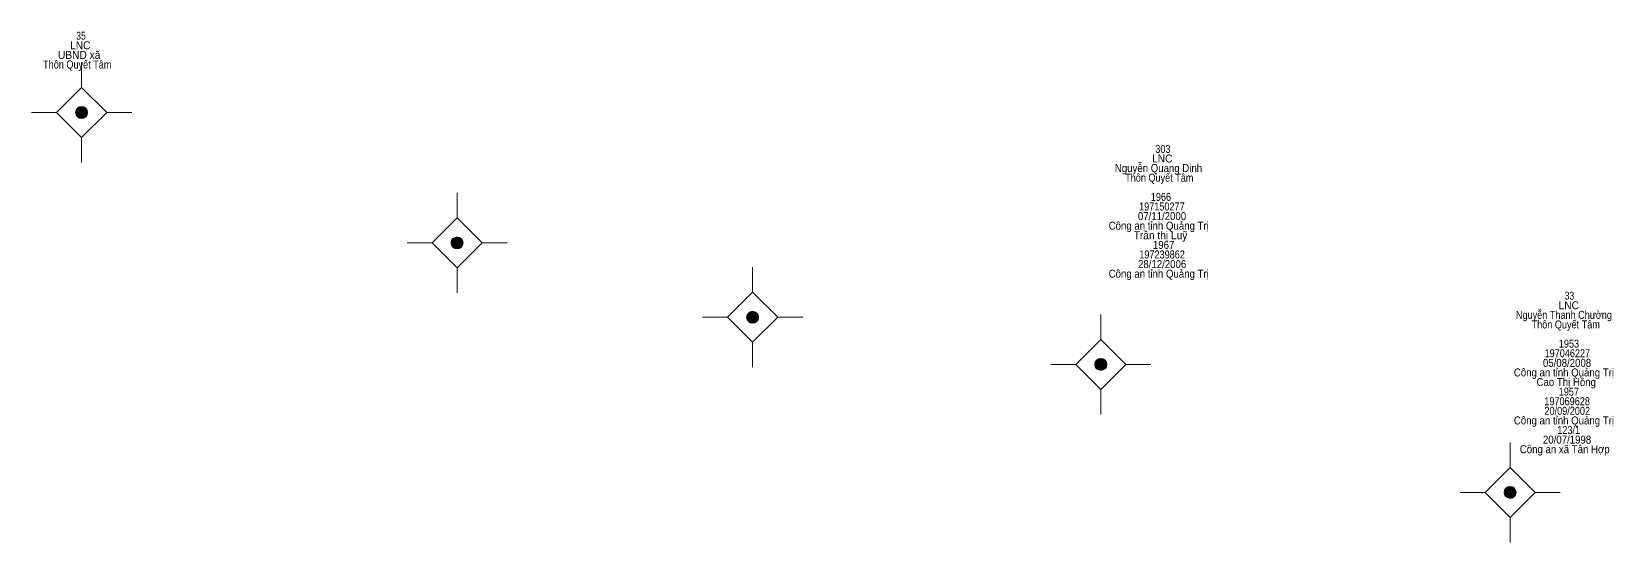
# Model space of a CAD drawing. Header units: metres. Extents: x 548452 to 551009, y 1840956 to 1844548.
# Drawn here: x 550648.9 to 550727.9, y 1841863.4 to 1841888.9 of the extents above; entities that cross this region are included whole.
import ezdxf
from ezdxf.enums import TextEntityAlignment as Align

# ---------------------------------------------------------------- set-up
doc = ezdxf.new("R2010")
doc.units = ezdxf.units.M
doc.header["$LTSCALE"] = 0.16
doc.layers.add('11', color=7, linetype='Continuous', lineweight=13)
doc.layers.add('15', color=7, linetype='Continuous')

msp = doc.modelspace()

# ---------------------------------------------------------------- hatches: boundary and pattern name
at = {"layer": '11'}
for points in [[(550651.6995, 1841884.88, 1), (550651.0995, 1841884.88, 1)], [(550651.6995, 1841884.88, 1), (550651.0995, 1841884.88, 1)], [(550670.4595, 1841878.36, 1), (550669.8595, 1841878.36, 1)], [(550670.4595, 1841878.36, 1), (550669.8595, 1841878.36, 1)], [(550685.2295, 1841874.64, 1), (550684.6295, 1841874.64, 1)], [(550685.2295, 1841874.64, 1), (550684.6295, 1841874.64, 1)], [(550702.6295, 1841872.28, 1), (550702.0295, 1841872.28, 1)], [(550723.0795, 1841865.88, 1), (550722.4795, 1841865.88, 1)]]:
    msp.add_hatch(color=256, dxfattribs=at).paths.add_polyline_path(points)

# ---------------------------------------------------------------- linework, layer by layer
for p, q in [((550651.4, 1841887.38), (550651.4, 1841886.13)), ((550651.4, 1841887.38), (550651.4, 1841886.13)), ((550650.15, 1841884.88), (550648.9, 1841884.88)), ((550650.15, 1841884.88), (550648.9, 1841884.88)), ((550653.9, 1841884.88), (550652.65, 1841884.88)), ((550653.9, 1841884.88), (550652.65, 1841884.88)), ((550651.4, 1841883.63), (550651.4, 1841882.38)), ((550651.4, 1841883.63), (550651.4, 1841882.38)), ((550670.16, 1841880.86), (550670.16, 1841879.61)), ((550670.16, 1841880.86), (550670.16, 1841879.61)), ((550668.91, 1841878.36), (550667.66, 1841878.36)), ((550668.91, 1841878.36), (550667.66, 1841878.36)), ((550672.66, 1841878.36), (550671.41, 1841878.36)), ((550672.66, 1841878.36), (550671.41, 1841878.36)), ((550670.16, 1841877.11), (550670.16, 1841875.86)), ((550670.16, 1841877.11), (550670.16, 1841875.86)), ((550684.93, 1841877.14), (550684.93, 1841875.89)), ((550684.93, 1841877.14), (550684.93, 1841875.89)), ((550702.33, 1841874.78), (550702.33, 1841873.53)), ((550683.68, 1841874.64), (550682.43, 1841874.64)), ((550683.68, 1841874.64), (550682.43, 1841874.64)), ((550687.43, 1841874.64), (550686.18, 1841874.64)), ((550687.43, 1841874.64), (550686.18, 1841874.64)), ((550684.93, 1841873.39), (550684.93, 1841872.14)), ((550684.93, 1841873.39), (550684.93, 1841872.14)), ((550701.08, 1841872.28), (550699.83, 1841872.28)), ((550704.83, 1841872.28), (550703.58, 1841872.28)), ((550702.33, 1841871.03), (550702.33, 1841869.78)), ((550722.78, 1841868.38), (550722.78, 1841867.13)), ((550721.53, 1841865.88), (550720.28, 1841865.88)), ((550725.28, 1841865.88), (550724.03, 1841865.88)), ((550722.78, 1841864.63), (550722.78, 1841863.38))]:
    msp.add_line(p, q, dxfattribs=at)
for points in [[(550651.4, 1841886.13), (550650.15, 1841884.88), (550651.4, 1841883.63), (550652.65, 1841884.88)], [(550651.4, 1841886.13), (550650.15, 1841884.88), (550651.4, 1841883.63), (550652.65, 1841884.88)], [(550670.16, 1841879.61), (550668.91, 1841878.36), (550670.16, 1841877.11), (550671.41, 1841878.36)], [(550670.16, 1841879.61), (550668.91, 1841878.36), (550670.16, 1841877.11), (550671.41, 1841878.36)], [(550684.93, 1841875.89), (550683.68, 1841874.64), (550684.93, 1841873.39), (550686.18, 1841874.64)], [(550684.93, 1841875.89), (550683.68, 1841874.64), (550684.93, 1841873.39), (550686.18, 1841874.64)], [(550702.33, 1841873.53), (550701.08, 1841872.28), (550702.33, 1841871.03), (550703.58, 1841872.28)], [(550722.78, 1841867.13), (550721.53, 1841865.88), (550722.78, 1841864.63), (550724.03, 1841865.88)]]:
    msp.add_lwpolyline(points, close=True, dxfattribs=at)
for centre in [(550651.3995, 1841884.88), (550651.3995, 1841884.88), (550670.1595, 1841878.36), (550670.1595, 1841878.36), (550684.9295, 1841874.64), (550684.9295, 1841874.64), (550702.3295, 1841872.28), (550722.7795, 1841865.88)]:
    msp.add_circle(centre, 0.3, dxfattribs=at)

# ---------------------------------------------------------------- texts
at = {"layer": '15'}
for s, width, p in [('35', 0.8, (550651.365, 1841888.52)), ('35', 0.8, (550651.365, 1841888.52)), ('LNC', 0.95, (550651.33, 1841888.04)), ('LNC', 0.95, (550651.33, 1841888.04)), ('Thôn Quyết Tâm', 0.85, (550651.18, 1841887.08)), ('Thôn Quyết Tâm', 0.85, (550651.18, 1841887.08)), ('UBND xã', 0.95, (550651.275, 1841887.56)), ('UBND xã', 0.95, (550651.275, 1841887.56)), ('LNC', 0.95, (550705.4, 1841882.38)), ('303', 0.85, (550705.43, 1841882.86)), ('Nguyễn Quang Dinh', 0.9, (550705.21, 1841881.9)), ('Thôn Quyết Tâm', 0.85, (550705.25, 1841881.42)), (' 197150277', 0.85, (550705.315, 1841879.98)), ('1966 ', 0.85, (550705.395, 1841880.46)), (' Công an tỉnh Quảng Trị', 0.9, (550705.155, 1841879.02)), (' 07/11/2000', 0.9, (550705.32, 1841879.5)), ('Trần thị Luỹ', 0.95, (550705.31, 1841878.54)), (' 197239862', 0.85, (550705.325, 1841877.58)), (' 1967', 0.9, (550705.4, 1841878.06)), (' Công an tỉnh Quảng Trị', 0.9, (550705.155, 1841876.62)), (' 28/12/2006', 0.9, (550705.325, 1841877.1)), ('33', 0.8, (550725.745, 1841875.52)), ('Nguyễn Thanh Chường', 0.85, (550725.47, 1841874.56)), ('LNC', 0.95, (550725.71, 1841875.04)), ('Thôn Quyết Tâm', 0.85, (550725.56, 1841874.08)), ('1953', 0.85, (550725.72, 1841873.12)), ('05/08/2008', 0.9, (550725.625, 1841872.16)), ('197046227', 0.85, (550725.64, 1841872.64)), ('Công an tỉnh Quảng Trị', 0.9, (550725.47, 1841871.68)), ('Cao Thị Hồng', 0.9, (550725.585, 1841871.2)), ('1957', 0.85, (550725.715, 1841870.72)), ('20/09/2002', 0.85, (550725.635, 1841869.76)), ('197069628', 0.85, (550725.63, 1841870.24)), ('Công an tỉnh Quảng Trị', 0.9, (550725.47, 1841869.28)), ('123/1', 0.85, (550725.705, 1841868.8)), ('20/07/1998', 0.9, (550725.625, 1841868.32)), ('Công an xã Tân Hợp', 0.9, (550725.51, 1841867.84))]:
    msp.add_text(s, height=0.4, dxfattribs=dict(at, width=width)).set_placement(p, align=Align.CENTER)

doc.saveas('drawing.dxf')
